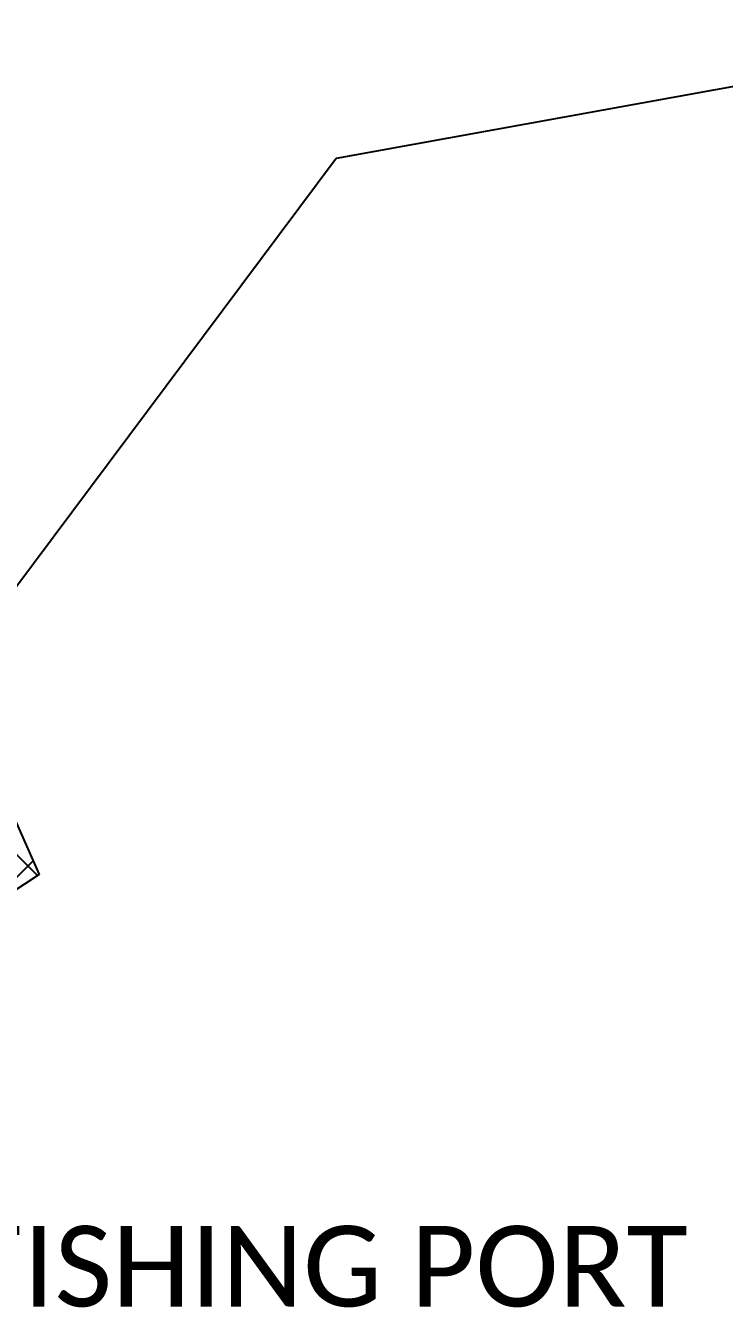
# Model space of a CAD drawing. Header units: metres. Extents: x 341425 to 343917, y 1761979 to 1765495.
# Drawn here: x 343337.3 to 343424.1, y 1762720.1 to 1762879.2 of the extents above; entities that cross this region are included whole.
import ezdxf

# ---------------------------------------------------------------- set-up
doc = ezdxf.new("R2010")
doc.units = ezdxf.units.M
for name, color, linetype in [('PORT', 5, 'Continuous'), ('PORT TEXT', 7, 'Continuous'), ('village', 3, 'Continuous')]:
    doc.layers.add(name, color=color, linetype=linetype)
doc.styles.get("Standard").update_dxf_attribs({"font": 'calibri.ttf'})

msp = doc.modelspace()

# ---------------------------------------------------------------- linework, layer by layer
at = {"layer": 'PORT', "linetype": 'Continuous'}
for p, q in [((343338.84, 1762773.69), (343320.69, 1762791.84)), ((343331.81, 1762769.06), (343338.27, 1762775.51))]:
    msp.add_line(p, q, dxfattribs=at)
at = {"layer": 'PORT'}
for p, q in [((343332.19, 1762789.22), (343339.03, 1762773.81)), ((343339.03, 1762773.81), (343288.49, 1762740.53))]:
    msp.add_line(p, q, dxfattribs=at)
at = {"layer": 'village', "color": 3}
for p, q in [((343466.93, 1762879.18), (343375.92, 1762862.68)), ((343375.92, 1762862.68), (343278.55, 1762732.42))]:
    msp.add_line(p, q, dxfattribs=at)

# ---------------------------------------------------------------- texts
at = {"layer": 'PORT TEXT'}
msp.add_text('NIVATI FISHING PORT', height=10, dxfattribs=at).set_placement((343282.96, 1762720.19))

doc.saveas('drawing.dxf')
